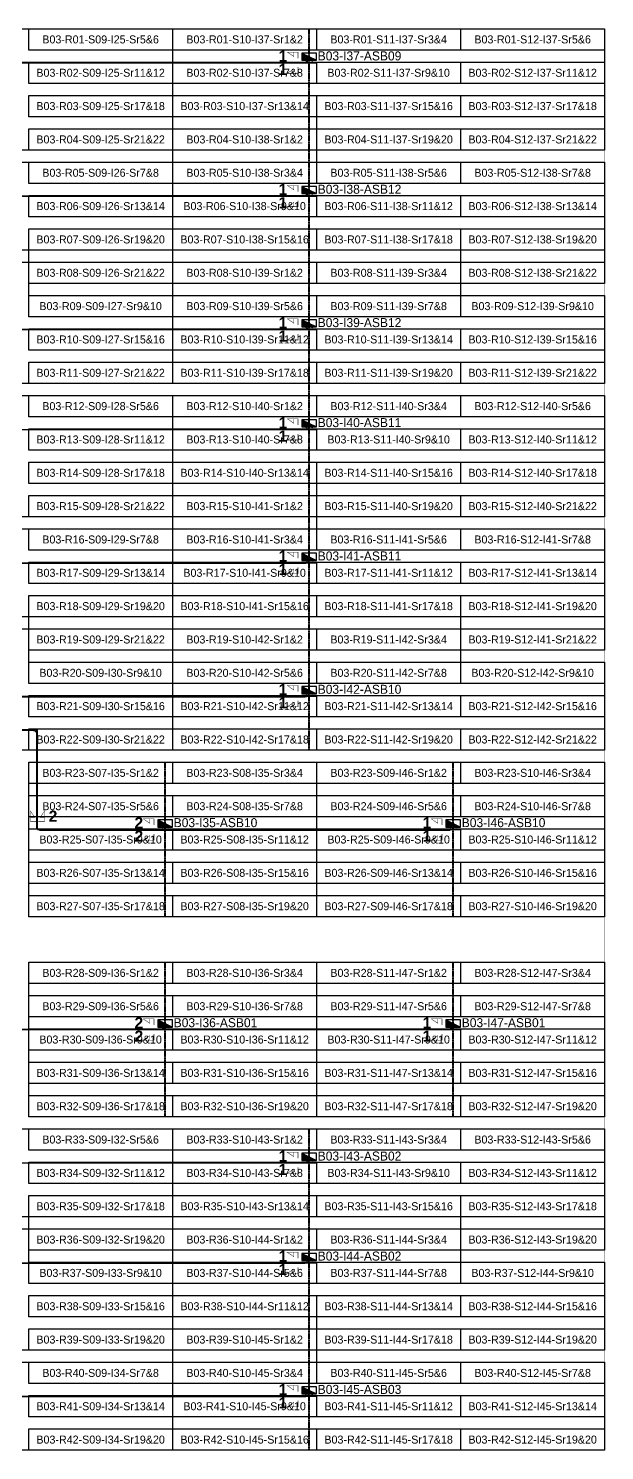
# Model space of a CAD drawing. Header units: metres. Extents: x 530404 to 530792, y 2675352 to 2675672.
# Drawn here: x 530662.6 to 530792.2, y 2675351.7 to 2675671.7 of the extents above; entities that cross this region are included whole.
import ezdxf
from ezdxf.enums import TextEntityAlignment as Align

# ---------------------------------------------------------------- set-up
doc = ezdxf.new("R2010")
doc.units = ezdxf.units.M
doc.linetypes.add('CENTER', pattern=[2, 1.25, -0.25, 0.25, -0.25])
doc.layers.add('Boundary-12.5 MW Block', color=6, linetype='Continuous', lineweight=9)
doc.layers.add('PILE', color=1, linetype='Continuous', lineweight=15)
for name, color, linetype in [('DC Trench BL-03', 40, 'Continuous'), ('E-Inverter Grouping', 2, 'Continuous'), ('Inverter Block-03', 7, 'Continuous'), ('LT Cable(AG) INV to LT Panel BL-03', 2, 'Continuous'), ('Messenger Wire Block-03 (Master Path)', 30, 'Continuous'), ('Messenger Wire Block-03 (MW Path)', 191, 'Continuous'), ('MMS Table Block-03', 8, 'Continuous'), ('Plan Line - DC BL-03', 40, 'Continuous'), ('Section Marking BL-03', 2, 'Continuous')]:
    doc.layers.add(name, color=color, linetype=linetype)
doc.styles.add('BoldTextStyle', font='arialbd.ttf')
doc.styles.get("Standard").update_dxf_attribs({"font": 'Adani Regular.ttf'})

# ---------------------------------------------------------------- blocks, each defined once
blk = doc.blocks.new('MMS Table (32.292 x 4.788)')
at = {"color": 0}
blk.add_lwpolyline([(0, -0.002), (0, 4.786), (32.292, 4.786), (32.292, -0.002)], close=True, dxfattribs=at)
at = {"color": 7}
blk.add_attdef('ID1', text='', height=1.8, dxfattribs=at).set_placement((16.146, 2.392), align=Align.MIDDLE_CENTER)
blk = doc.blocks.new('Inverter Block')
h = blk.add_hatch(color=0)
h.dxf.hatch_style = 1
h.paths.add_polyline_path([(-1.46, 2.27), (-1.46, 0.85), (1.46, 0.85)])
at = {"color": 0}
blk.add_lwpolyline([(1.46, 2.27), (-1.46, 2.27), (-1.46, 0.85), (1.46, 0.85)], close=True, dxfattribs=at)
blk.add_lwpolyline([(-1.46, 2.27), (1.46, 0.85)], dxfattribs=at)
at = {"layer": 'PILE'}
for centre in [(-0.61, 0.85), (0.61, 0.85)]:
    blk.add_circle(centre, 0.156, dxfattribs=at)
at = {"color": 7}
blk.add_attdef('ID', (-1.46, 3.01), '', height=1.8, dxfattribs=at)

msp = doc.modelspace()

# ---------------------------------------------------------------- linework, layer by layer
at = {"layer": 'Boundary-12.5 MW Block', "const_width": 0.05}
msp.add_lwpolyline([(530403.53, 2675671.58), (530792.14, 2675671.58), (530792.14, 2675351.79), (530403.53, 2675351.79)], close=True, dxfattribs=at)
at = {"layer": 'DC Trench BL-03', "color": 40, "const_width": 0.15}
for points in [[(530725.86, 2675671.58), (530725.56, 2675671.58), (530725.56, 2675509.29), (530725.86, 2675509.29)], [(530693.47, 2675506.58), (530693.17, 2675506.58), (530693.17, 2675471.79), (530693.47, 2675471.79)], [(530758.25, 2675506.58), (530757.95, 2675506.58), (530757.95, 2675471.79), (530758.25, 2675471.79)], [(530693.47, 2675461.58), (530693.17, 2675461.58), (530693.17, 2675426.79), (530693.47, 2675426.79)], [(530758.25, 2675461.58), (530757.95, 2675461.58), (530757.95, 2675426.79), (530758.25, 2675426.79)], [(530725.86, 2675424.08), (530725.56, 2675424.08), (530725.56, 2675351.79), (530725.86, 2675351.79)]]:
    msp.add_lwpolyline(points, close=True, dxfattribs=at)
at = {"layer": 'E-Inverter Grouping'}
for points in [[(530694.96, 2675644.29), (530630.28, 2675644.29), (530630.28, 2675651.79), (530597.88, 2675651.79), (530597.88, 2675671.58), (530694.96, 2675671.58)], [(530792.14, 2675644.29), (530727.45, 2675644.29), (530727.45, 2675651.79), (530695.06, 2675651.79), (530695.06, 2675671.58), (530792.14, 2675671.58)], [(530694.96, 2675614.29), (530662.67, 2675614.29), (530662.67, 2675621.79), (530597.88, 2675621.79), (530597.88, 2675649.08), (530630.18, 2675649.08), (530630.18, 2675641.58), (530694.96, 2675641.58)], [(530792.14, 2675614.29), (530759.84, 2675614.29), (530759.84, 2675621.79), (530695.06, 2675621.79), (530695.06, 2675649.08), (530727.35, 2675649.08), (530727.35, 2675641.58), (530792.14, 2675641.58)], [(530662.57, 2675611.58), (530694.96, 2675611.58), (530694.96, 2675591.79), (530597.88, 2675591.79), (530597.88, 2675619.08), (530662.57, 2675619.08)], [(530759.74, 2675611.58), (530792.14, 2675611.58), (530792.14, 2675591.79), (530695.06, 2675591.79), (530695.06, 2675619.08), (530759.74, 2675619.08)], [(530694.96, 2675561.79), (530630.28, 2675561.79), (530630.28, 2675569.29), (530597.88, 2675569.29), (530597.88, 2675589.08), (530694.96, 2675589.08)], [(530792.14, 2675561.79), (530727.45, 2675561.79), (530727.45, 2675569.29), (530695.06, 2675569.29), (530695.06, 2675589.08), (530792.14, 2675589.08)], [(530694.96, 2675531.79), (530662.67, 2675531.79), (530662.67, 2675539.29), (530597.88, 2675539.29), (530597.88, 2675566.58), (530630.18, 2675566.58), (530630.18, 2675559.08), (530694.96, 2675559.08)], [(530792.14, 2675531.79), (530759.84, 2675531.79), (530759.84, 2675539.29), (530695.06, 2675539.29), (530695.06, 2675566.58), (530727.35, 2675566.58), (530727.35, 2675559.08), (530792.14, 2675559.08)], [(530662.57, 2675529.08), (530694.96, 2675529.08), (530694.96, 2675509.29), (530597.88, 2675509.29), (530597.88, 2675536.58), (530662.57, 2675536.58)], [(530759.74, 2675529.08), (530792.14, 2675529.08), (530792.14, 2675509.29), (530695.06, 2675509.29), (530695.06, 2675536.58), (530759.74, 2675536.58)]]:
    msp.add_lwpolyline(points, close=True, dxfattribs=at)
at = {"layer": 'E-Inverter Grouping', "color": 3}
for points in [[(530727.35, 2675471.79), (530662.67, 2675471.79), (530662.67, 2675506.58), (530727.35, 2675506.58)], [(530792.14, 2675471.79), (530727.45, 2675471.79), (530727.45, 2675506.58), (530792.14, 2675506.58)], [(530727.35, 2675426.79), (530662.67, 2675426.79), (530662.67, 2675461.58), (530727.35, 2675461.58)], [(530792.14, 2675426.79), (530727.45, 2675426.79), (530727.45, 2675461.58), (530792.14, 2675461.58)], [(530694.96, 2675396.79), (530662.67, 2675396.79), (530662.67, 2675404.29), (530597.88, 2675404.29), (530597.88, 2675424.08), (530694.96, 2675424.08)], [(530792.14, 2675396.79), (530759.84, 2675396.79), (530759.84, 2675404.29), (530695.06, 2675404.29), (530695.06, 2675424.08), (530792.14, 2675424.08)], [(530662.57, 2675394.08), (530694.96, 2675394.08), (530694.96, 2675374.29), (530630.28, 2675374.29), (530630.28, 2675381.79), (530597.88, 2675381.79), (530597.88, 2675401.58), (530662.57, 2675401.58)], [(530759.74, 2675394.08), (530792.14, 2675394.08), (530792.14, 2675374.29), (530727.45, 2675374.29), (530727.45, 2675381.79), (530695.06, 2675381.79), (530695.06, 2675401.58), (530759.74, 2675401.58)], [(530597.88, 2675379.08), (530630.18, 2675379.08), (530630.18, 2675371.58), (530694.96, 2675371.58), (530694.96, 2675351.79), (530597.88, 2675351.79)], [(530695.06, 2675379.08), (530727.35, 2675379.08), (530727.35, 2675371.58), (530792.14, 2675371.58), (530792.14, 2675351.79), (530695.06, 2675351.79)]]:
    msp.add_lwpolyline(points, close=True, dxfattribs=at)
at = {"layer": 'LT Cable(AG) INV to LT Panel BL-03'}
msp.add_lwpolyline([(530620.76, 2675494.22), (530621.27, 2675495.58, 0.090974), (530621.33, 2675495.9), (530621.33, 2675498.78, 0.214019), (530621.03, 2675499.45), (530614.31, 2675505.43, -0.214019), (530614.01, 2675506.1), (530614.01, 2675507.89, 0.011918), (530614.01, 2675507.93), (530613.97, 2675508.88, -0.011918), (530613.96, 2675508.93), (530613.96, 2675663.16, -0.414214), (530614.86, 2675664.06), (530724.81, 2675664.06, 0.414214), (530725.71, 2675664.96), (530725.71, 2675665.19)], format="xyb", dxfattribs=at)
at = {"layer": 'LT Cable(AG) INV to LT Panel BL-03', "color": 5}
for points in [[(530621.95, 2675494.74, -0.309777), (530621.38, 2675495.58), (530621.38, 2675498.8, 0.214019), (530621.08, 2675499.47), (530614.36, 2675505.45, -0.214019), (530614.06, 2675506.12), (530614.06, 2675507.89, 0.011918), (530614.06, 2675507.94), (530614.02, 2675508.89, -0.011918), (530614.01, 2675508.93), (530614.01, 2675633.11, -0.414214), (530614.91, 2675634.01), (530724.81, 2675634.01, 0.414214), (530725.71, 2675634.91), (530725.71, 2675635.19)], [(530621.95, 2675494.81, -0.293328), (530621.43, 2675495.63), (530621.43, 2675498.82, 0.214019), (530621.13, 2675499.5), (530614.41, 2675505.47, -0.214019), (530614.11, 2675506.15), (530614.11, 2675507.89, 0.011918), (530614.11, 2675507.94), (530614.07, 2675508.89, -0.011918), (530614.06, 2675508.93), (530614.06, 2675603.06, -0.414214), (530614.96, 2675603.96), (530724.81, 2675603.96, 0.414214), (530725.71, 2675604.86), (530725.71, 2675605.19)], [(530624.02, 2675494.78), (530622.38, 2675494.78, -0.414214), (530621.48, 2675495.68), (530621.48, 2675498.85, 0.214019), (530621.18, 2675499.52), (530614.46, 2675505.5, -0.214019), (530614.16, 2675506.17), (530614.16, 2675507.9, 0.011918), (530614.16, 2675507.94), (530614.12, 2675508.89, -0.011918), (530614.11, 2675508.93), (530614.11, 2675580.51, -0.414214), (530615.01, 2675581.41), (530724.81, 2675581.41, 0.414214), (530725.71, 2675582.31), (530725.71, 2675582.69)], [(530624.02, 2675494.83), (530622.43, 2675494.83, -0.414214), (530621.53, 2675495.73), (530621.53, 2675498.87, 0.214019), (530621.23, 2675499.54), (530614.51, 2675505.52, -0.214019), (530614.21, 2675506.19), (530614.21, 2675507.9, 0.011918), (530614.21, 2675507.94), (530614.17, 2675508.89, -0.011918), (530614.16, 2675508.93), (530614.16, 2675550.46, -0.414214), (530615.06, 2675551.36), (530724.81, 2675551.36, 0.414214), (530725.71, 2675552.26), (530725.71, 2675552.69)], [(530625.96, 2675494.88), (530622.48, 2675494.88, -0.414214), (530621.58, 2675495.78), (530621.58, 2675498.89, 0.214019), (530621.28, 2675499.56), (530614.56, 2675505.54, -0.214019), (530614.26, 2675506.21), (530614.26, 2675507.9, 0.011918), (530614.26, 2675507.94), (530614.22, 2675508.89, -0.011918), (530614.21, 2675508.93), (530614.21, 2675520.41, -0.414214), (530615.11, 2675521.31), (530724.81, 2675521.31, 0.414214), (530725.71, 2675522.21), (530725.71, 2675522.69)], [(530625.96, 2675494.91), (530622.5, 2675494.91, -0.414214), (530621.6, 2675495.81), (530621.6, 2675498.9, 0.214019), (530621.3, 2675499.57), (530614.59, 2675505.55, -0.214019), (530614.29, 2675506.22), (530614.29, 2675507.9, 0.011918), (530614.29, 2675507.94), (530614.24, 2675508.89, -0.011918), (530614.24, 2675508.93), (530614.24, 2675512.89, -0.414214), (530615.14, 2675513.79), (530663.57, 2675513.79, -0.414214), (530664.47, 2675512.89), (530664.47, 2675492.19, 0.414214), (530665.37, 2675491.29), (530692.42, 2675491.29, 0.414214), (530693.32, 2675492.19), (530693.32, 2675492.69)], [(530625.96, 2675494.93), (530622.53, 2675494.93, -0.414214), (530621.63, 2675495.83), (530621.63, 2675498.91, 0.214019), (530621.33, 2675499.59), (530614.61, 2675505.56, -0.214019), (530614.31, 2675506.24), (530614.31, 2675507.9, 0.011918), (530614.31, 2675507.94), (530614.27, 2675508.89, -0.011918), (530614.26, 2675508.93), (530614.26, 2675512.86, -0.414214), (530615.16, 2675513.76), (530663.55, 2675513.76, -0.414214), (530664.45, 2675512.86), (530664.45, 2675492.16, 0.414214), (530665.35, 2675491.26), (530757.2, 2675491.26, 0.414214), (530758.1, 2675492.16), (530758.1, 2675492.69)], [(530620.93, 2675492.19), (530619.19, 2675492.19, 0.078431), (530618.92, 2675492.15), (530618.18, 2675491.91, -0.078431), (530617.9, 2675491.86), (530614.79, 2675491.86, 0.414214), (530613.89, 2675490.96), (530613.89, 2675463.16, 0.027742), (530613.9, 2675463.06), (530614, 2675462.18, -0.027742), (530614, 2675462.08), (530614, 2675364.75, 0.414214), (530614.9, 2675363.85), (530724.81, 2675363.85, 0.414214), (530725.71, 2675364.75), (530725.71, 2675365.19)], [(530622.92, 2675492.14), (530619.2, 2675492.14, 0.078431), (530618.92, 2675492.1), (530618.18, 2675491.86, -0.078431), (530617.91, 2675491.81), (530614.84, 2675491.81, 0.414214), (530613.94, 2675490.91), (530613.94, 2675463.17, 0.027742), (530613.95, 2675463.07), (530614.05, 2675462.18, -0.027742), (530614.05, 2675462.08), (530614.05, 2675394.8, 0.414214), (530614.95, 2675393.9), (530724.81, 2675393.9, 0.414214), (530725.71, 2675394.8), (530725.71, 2675395.19)], [(530622.92, 2675492.09), (530619.21, 2675492.09, 0.078431), (530618.93, 2675492.05), (530618.19, 2675491.81, -0.078431), (530617.91, 2675491.76), (530614.89, 2675491.76, 0.414214), (530613.99, 2675490.86), (530613.99, 2675463.17, 0.027742), (530614, 2675463.07), (530614.1, 2675462.18, -0.027742), (530614.1, 2675462.08), (530614.1, 2675417.35, 0.414214), (530615, 2675416.45), (530724.81, 2675416.45, 0.414214), (530725.71, 2675417.35), (530725.71, 2675417.69)], [(530625.08, 2675492.04), (530619.22, 2675492.04, 0.078431), (530618.94, 2675492), (530618.2, 2675491.76, -0.078431), (530617.92, 2675491.71), (530614.94, 2675491.71, 0.414214), (530614.04, 2675490.81), (530614.04, 2675463.17, 0.027742), (530614.05, 2675463.07), (530614.15, 2675462.18, -0.027742), (530614.15, 2675462.08), (530614.15, 2675447.4, 0.414214), (530615.05, 2675446.5), (530757.2, 2675446.5, 0.414214), (530758.1, 2675447.4), (530758.1, 2675447.69)], [(530625.08, 2675492.01), (530619.22, 2675492.01, 0.078431), (530618.94, 2675491.97), (530618.2, 2675491.73, -0.078431), (530617.93, 2675491.69), (530614.97, 2675491.69, 0.414214), (530614.07, 2675490.79), (530614.07, 2675463.17, 0.027742), (530614.07, 2675463.07), (530614.17, 2675462.19, -0.027742), (530614.18, 2675462.09), (530614.18, 2675447.42, 0.414214), (530615.08, 2675446.52), (530692.42, 2675446.52, 0.414214), (530693.32, 2675447.42), (530693.32, 2675447.69)]]:
    msp.add_lwpolyline(points, format="xyb", dxfattribs=at)
at = {"layer": 'Messenger Wire Block-03 (Master Path)'}
for points in [[(530614.09, 2675663.94), (530727.35, 2675663.94)], [(530614.09, 2675633.94), (530727.35, 2675633.94)], [(530614.09, 2675603.94), (530727.35, 2675603.94)], [(530614.09, 2675581.44), (530727.35, 2675581.44)], [(530614.09, 2675551.44), (530727.35, 2675551.44)], [(530614.09, 2675521.44), (530727.35, 2675521.44)], [(530614.09, 2675513.94), (530664.62, 2675513.94)], [(530664.62, 2675491.44), (530664.62, 2675513.94)], [(530664.62, 2675491.44), (530759.74, 2675491.44)], [(530614.09, 2675446.44), (530759.74, 2675446.44)], [(530614.09, 2675416.44), (530727.35, 2675416.44)], [(530614.09, 2675393.94), (530727.35, 2675393.94)], [(530614.09, 2675363.94), (530727.35, 2675363.94)]]:
    msp.add_lwpolyline(points, dxfattribs=at)
at = {"layer": 'Messenger Wire Block-03 (MW Path)', "const_width": 0.1}
for points in [[(530614.09, 2675663.94), (530727.35, 2675663.94)], [(530614.09, 2675633.94), (530727.35, 2675633.94)], [(530614.09, 2675603.94), (530727.35, 2675603.94)], [(530614.09, 2675581.44), (530727.35, 2675581.44)], [(530614.09, 2675551.44), (530727.35, 2675551.44)], [(530614.09, 2675521.44), (530727.35, 2675521.44)], [(530614.09, 2675513.94), (530664.62, 2675513.94)], [(530664.37, 2675491.44), (530664.37, 2675513.94)], [(530664.62, 2675491.44), (530759.74, 2675491.44)], [(530614.09, 2675446.44), (530759.74, 2675446.44)], [(530614.09, 2675416.44), (530727.35, 2675416.44)], [(530614.09, 2675393.94), (530727.35, 2675393.94)], [(530614.09, 2675363.94), (530727.35, 2675363.94)]]:
    msp.add_lwpolyline(points, dxfattribs=at)
at = {"layer": 'Plan Line - DC BL-03', "color": 6, "linetype": 'CENTER'}
for points in [[(530725.71, 2675671.58), (530725.71, 2675509.29)], [(530693.32, 2675506.58), (530693.32, 2675471.79)], [(530758.1, 2675506.58), (530758.1, 2675471.79)], [(530693.32, 2675461.58), (530693.32, 2675426.79)], [(530758.1, 2675461.58), (530758.1, 2675426.79)], [(530725.71, 2675424.08), (530725.71, 2675351.79)]]:
    msp.add_lwpolyline(points, dxfattribs=at)
at = {"layer": 'Section Marking BL-03', "color": 94, "lineweight": 35, "true_color": 0x00a500, "const_width": 0.1}
for points in [[(530723.21, 2675664.94), (530723.21, 2675666.33), (530720.81, 2675666.33), (530722.29, 2675665.32), (530722.29, 2675666.33)], [(530723.21, 2675662.94), (530723.21, 2675661.55), (530720.81, 2675661.55), (530722.29, 2675662.56), (530722.29, 2675661.55)], [(530723.21, 2675634.94), (530723.21, 2675636.33), (530720.81, 2675636.33), (530722.29, 2675635.32), (530722.29, 2675636.33)], [(530723.21, 2675632.94), (530723.21, 2675631.55), (530720.81, 2675631.55), (530722.29, 2675632.56), (530722.29, 2675631.55)], [(530723.21, 2675604.94), (530723.21, 2675606.33), (530720.81, 2675606.33), (530722.29, 2675605.32), (530722.29, 2675606.33)], [(530723.21, 2675602.94), (530723.21, 2675601.55), (530720.81, 2675601.55), (530722.29, 2675602.56), (530722.29, 2675601.55)], [(530723.21, 2675582.44), (530723.21, 2675583.83), (530720.81, 2675583.83), (530722.29, 2675582.82), (530722.29, 2675583.83)], [(530723.21, 2675580.44), (530723.21, 2675579.05), (530720.81, 2675579.05), (530722.29, 2675580.06), (530722.29, 2675579.05)], [(530723.21, 2675552.44), (530723.21, 2675553.83), (530720.81, 2675553.83), (530722.29, 2675552.82), (530722.29, 2675553.83)], [(530723.21, 2675550.44), (530723.21, 2675549.05), (530720.81, 2675549.05), (530722.29, 2675550.06), (530722.29, 2675549.05)], [(530723.21, 2675522.44), (530723.21, 2675523.83), (530720.81, 2675523.83), (530722.29, 2675522.82), (530722.29, 2675523.83)], [(530723.21, 2675520.44), (530723.21, 2675519.05), (530720.81, 2675519.05), (530722.29, 2675520.06), (530722.29, 2675519.05)], [(530664.42, 2675493.19), (530663.03, 2675493.19), (530663.03, 2675495.59), (530664.04, 2675494.11), (530663.03, 2675494.11)], [(530664.82, 2675493.19), (530666.21, 2675493.19), (530666.21, 2675495.59), (530665.2, 2675494.11), (530666.21, 2675494.11)], [(530690.82, 2675492.44), (530690.82, 2675493.83), (530688.42, 2675493.83), (530689.9, 2675492.82), (530689.9, 2675493.83)], [(530755.6, 2675492.44), (530755.6, 2675493.83), (530753.2, 2675493.83), (530754.68, 2675492.82), (530754.68, 2675493.83)], [(530690.82, 2675490.44), (530690.82, 2675489.05), (530688.42, 2675489.05), (530689.9, 2675490.06), (530689.9, 2675489.05)], [(530755.6, 2675490.44), (530755.6, 2675489.05), (530753.2, 2675489.05), (530754.68, 2675490.06), (530754.68, 2675489.05)], [(530690.82, 2675447.44), (530690.82, 2675448.83), (530688.42, 2675448.83), (530689.9, 2675447.82), (530689.9, 2675448.83)], [(530755.6, 2675447.44), (530755.6, 2675448.83), (530753.2, 2675448.83), (530754.68, 2675447.82), (530754.68, 2675448.83)], [(530690.82, 2675445.44), (530690.82, 2675444.05), (530688.42, 2675444.05), (530689.9, 2675445.06), (530689.9, 2675444.05)], [(530755.6, 2675445.44), (530755.6, 2675444.05), (530753.2, 2675444.05), (530754.68, 2675445.06), (530754.68, 2675444.05)], [(530723.21, 2675417.44), (530723.21, 2675418.83), (530720.81, 2675418.83), (530722.29, 2675417.82), (530722.29, 2675418.83)], [(530723.21, 2675415.44), (530723.21, 2675414.05), (530720.81, 2675414.05), (530722.29, 2675415.06), (530722.29, 2675414.05)], [(530723.21, 2675394.94), (530723.21, 2675396.33), (530720.81, 2675396.33), (530722.29, 2675395.32), (530722.29, 2675396.33)], [(530723.21, 2675392.94), (530723.21, 2675391.55), (530720.81, 2675391.55), (530722.29, 2675392.56), (530722.29, 2675391.55)], [(530723.21, 2675364.94), (530723.21, 2675366.33), (530720.81, 2675366.33), (530722.29, 2675365.32), (530722.29, 2675366.33)], [(530723.21, 2675362.94), (530723.21, 2675361.55), (530720.81, 2675361.55), (530722.29, 2675362.56), (530722.29, 2675361.55)]]:
    msp.add_lwpolyline(points, dxfattribs=at)

# ---------------------------------------------------------------- block references
at = {"layer": 'Inverter Block-03'}
ref = msp.add_blockref('Inverter Block', (530725.71, 2675663.53), dxfattribs=dict(at, xscale=1.124999999976148, yscale=1.124999999976148, zscale=1.124999999976148))
ref.add_attrib('ID', 'B03-I37-ASB09', (530727.64, 2675664.46), dxfattribs={"layer": '0', "color": 7, "height": 2.025})
ref = msp.add_blockref('Inverter Block', (530725.71, 2675633.53), dxfattribs=dict(at, xscale=1.124999999976148, yscale=1.124999999976148, zscale=1.124999999976148))
ref.add_attrib('ID', 'B03-I38-ASB12', (530727.64, 2675634.46), dxfattribs={"layer": '0', "color": 7, "height": 2.025})
ref = msp.add_blockref('Inverter Block', (530725.71, 2675603.53), dxfattribs=dict(at, xscale=1.124999999976148, yscale=1.124999999976148, zscale=1.124999999976148))
ref.add_attrib('ID', 'B03-I39-ASB12', (530727.64, 2675604.46), dxfattribs={"layer": '0', "color": 7, "height": 2.025})
ref = msp.add_blockref('Inverter Block', (530725.71, 2675581.03), dxfattribs=dict(at, xscale=1.124999999976148, yscale=1.124999999976148, zscale=1.124999999976148))
ref.add_attrib('ID', 'B03-I40-ASB11', (530727.64, 2675581.96), dxfattribs={"layer": '0', "color": 7, "height": 2.025})
ref = msp.add_blockref('Inverter Block', (530725.71, 2675551.03), dxfattribs=dict(at, xscale=1.124999999976148, yscale=1.124999999976148, zscale=1.124999999976148))
ref.add_attrib('ID', 'B03-I41-ASB11', (530727.64, 2675551.96), dxfattribs={"layer": '0', "color": 7, "height": 2.025})
ref = msp.add_blockref('Inverter Block', (530725.71, 2675521.03), dxfattribs=dict(at, xscale=1.124999999976148, yscale=1.124999999976148, zscale=1.124999999976148))
ref.add_attrib('ID', 'B03-I42-ASB10', (530727.64, 2675521.96), dxfattribs={"layer": '0', "color": 7, "height": 2.025})
ref = msp.add_blockref('Inverter Block', (530693.32, 2675491.03), dxfattribs=dict(at, xscale=1.124999999976148, yscale=1.124999999976148, zscale=1.124999999976148))
ref.add_attrib('ID', 'B03-I35-ASB10', (530695.25, 2675491.96), dxfattribs={"layer": '0', "color": 7, "height": 2.025})
ref = msp.add_blockref('Inverter Block', (530758.1, 2675491.03), dxfattribs=dict(at, xscale=1.124999999976148, yscale=1.124999999976148, zscale=1.124999999976148))
ref.add_attrib('ID', 'B03-I46-ASB10', (530760.04, 2675491.96), dxfattribs={"layer": '0', "color": 7, "height": 2.025})
ref = msp.add_blockref('Inverter Block', (530693.32, 2675446.03), dxfattribs=dict(at, xscale=1.124999999976148, yscale=1.124999999976148, zscale=1.124999999976148))
ref.add_attrib('ID', 'B03-I36-ASB01', (530695.25, 2675446.96), dxfattribs={"layer": '0', "color": 7, "height": 2.025})
ref = msp.add_blockref('Inverter Block', (530758.1, 2675446.03), dxfattribs=dict(at, xscale=1.124999999976148, yscale=1.124999999976148, zscale=1.124999999976148))
ref.add_attrib('ID', 'B03-I47-ASB01', (530760.04, 2675446.96), dxfattribs={"layer": '0', "color": 7, "height": 2.025})
ref = msp.add_blockref('Inverter Block', (530725.71, 2675416.03), dxfattribs=dict(at, xscale=1.124999999976148, yscale=1.124999999976148, zscale=1.124999999976148))
ref.add_attrib('ID', 'B03-I43-ASB02', (530727.64, 2675416.96), dxfattribs={"layer": '0', "color": 7, "height": 2.025})
ref = msp.add_blockref('Inverter Block', (530725.71, 2675393.53), dxfattribs=dict(at, xscale=1.124999999976148, yscale=1.124999999976148, zscale=1.124999999976148))
ref.add_attrib('ID', 'B03-I44-ASB02', (530727.64, 2675394.46), dxfattribs={"layer": '0', "color": 7, "height": 2.025})
ref = msp.add_blockref('Inverter Block', (530725.71, 2675363.53), dxfattribs=dict(at, xscale=1.124999999976148, yscale=1.124999999976148, zscale=1.124999999976148))
ref.add_attrib('ID', 'B03-I45-ASB03', (530727.64, 2675364.46), dxfattribs={"layer": '0', "color": 7, "height": 2.025})
at = {"layer": 'MMS Table Block-03'}
for p, values in [((530662.67, 2675666.79), {'ID1': 'B03-R01-S09-I25-Sr5&6'}), ((530695.06, 2675666.79), {'ID1': 'B03-R01-S10-I37-Sr1&2'}), ((530727.45, 2675666.79), {'ID1': 'B03-R01-S11-I37-Sr3&4'}), ((530759.84, 2675666.79), {'ID1': 'B03-R01-S12-I37-Sr5&6'}), ((530662.67, 2675659.29), {'ID1': 'B03-R02-S09-I25-Sr11&12'}), ((530695.06, 2675659.29), {'ID1': 'B03-R02-S10-I37-Sr7&8'}), ((530727.45, 2675659.29), {'ID1': 'B03-R02-S11-I37-Sr9&10'}), ((530759.84, 2675659.29), {'ID1': 'B03-R02-S12-I37-Sr11&12'}), ((530662.67, 2675651.79), {'ID1': 'B03-R03-S09-I25-Sr17&18'}), ((530695.06, 2675651.79), {'ID1': 'B03-R03-S10-I37-Sr13&14'}), ((530727.45, 2675651.79), {'ID1': 'B03-R03-S11-I37-Sr15&16'}), ((530759.84, 2675651.79), {'ID1': 'B03-R03-S12-I37-Sr17&18'}), ((530662.67, 2675644.29), {'ID1': 'B03-R04-S09-I25-Sr21&22'}), ((530695.06, 2675644.29), {'ID1': 'B03-R04-S10-I38-Sr1&2'}), ((530727.45, 2675644.29), {'ID1': 'B03-R04-S11-I37-Sr19&20'}), ((530759.84, 2675644.29), {'ID1': 'B03-R04-S12-I37-Sr21&22'}), ((530662.67, 2675636.79), {'ID1': 'B03-R05-S09-I26-Sr7&8'}), ((530695.06, 2675636.79), {'ID1': 'B03-R05-S10-I38-Sr3&4'}), ((530727.45, 2675636.79), {'ID1': 'B03-R05-S11-I38-Sr5&6'}), ((530759.84, 2675636.79), {'ID1': 'B03-R05-S12-I38-Sr7&8'}), ((530662.67, 2675629.29), {'ID1': 'B03-R06-S09-I26-Sr13&14'}), ((530695.06, 2675629.29), {'ID1': 'B03-R06-S10-I38-Sr9&10'}), ((530727.45, 2675629.29), {'ID1': 'B03-R06-S11-I38-Sr11&12'}), ((530759.84, 2675629.29), {'ID1': 'B03-R06-S12-I38-Sr13&14'}), ((530662.67, 2675621.79), {'ID1': 'B03-R07-S09-I26-Sr19&20'}), ((530695.06, 2675621.79), {'ID1': 'B03-R07-S10-I38-Sr15&16'}), ((530727.45, 2675621.79), {'ID1': 'B03-R07-S11-I38-Sr17&18'}), ((530759.84, 2675621.79), {'ID1': 'B03-R07-S12-I38-Sr19&20'}), ((530662.67, 2675614.29), {'ID1': 'B03-R08-S09-I26-Sr21&22'}), ((530695.06, 2675614.29), {'ID1': 'B03-R08-S10-I39-Sr1&2'}), ((530727.45, 2675614.29), {'ID1': 'B03-R08-S11-I39-Sr3&4'}), ((530759.84, 2675614.29), {'ID1': 'B03-R08-S12-I38-Sr21&22'}), ((530662.67, 2675606.79), {'ID1': 'B03-R09-S09-I27-Sr9&10'}), ((530695.06, 2675606.79), {'ID1': 'B03-R09-S10-I39-Sr5&6'}), ((530727.45, 2675606.79), {'ID1': 'B03-R09-S11-I39-Sr7&8'}), ((530759.84, 2675606.79), {'ID1': 'B03-R09-S12-I39-Sr9&10'}), ((530662.67, 2675599.29), {'ID1': 'B03-R10-S09-I27-Sr15&16'}), ((530695.06, 2675599.29), {'ID1': 'B03-R10-S10-I39-Sr11&12'}), ((530727.45, 2675599.29), {'ID1': 'B03-R10-S11-I39-Sr13&14'}), ((530759.84, 2675599.29), {'ID1': 'B03-R10-S12-I39-Sr15&16'}), ((530662.67, 2675591.79), {'ID1': 'B03-R11-S09-I27-Sr21&22'}), ((530695.06, 2675591.79), {'ID1': 'B03-R11-S10-I39-Sr17&18'}), ((530727.45, 2675591.79), {'ID1': 'B03-R11-S11-I39-Sr19&20'}), ((530759.84, 2675591.79), {'ID1': 'B03-R11-S12-I39-Sr21&22'}), ((530662.67, 2675584.29), {'ID1': 'B03-R12-S09-I28-Sr5&6'}), ((530695.06, 2675584.29), {'ID1': 'B03-R12-S10-I40-Sr1&2'}), ((530727.45, 2675584.29), {'ID1': 'B03-R12-S11-I40-Sr3&4'}), ((530759.84, 2675584.29), {'ID1': 'B03-R12-S12-I40-Sr5&6'}), ((530662.67, 2675576.79), {'ID1': 'B03-R13-S09-I28-Sr11&12'}), ((530695.06, 2675576.79), {'ID1': 'B03-R13-S10-I40-Sr7&8'}), ((530727.45, 2675576.79), {'ID1': 'B03-R13-S11-I40-Sr9&10'}), ((530759.84, 2675576.79), {'ID1': 'B03-R13-S12-I40-Sr11&12'}), ((530662.67, 2675569.29), {'ID1': 'B03-R14-S09-I28-Sr17&18'}), ((530695.06, 2675569.29), {'ID1': 'B03-R14-S10-I40-Sr13&14'}), ((530727.45, 2675569.29), {'ID1': 'B03-R14-S11-I40-Sr15&16'}), ((530759.84, 2675569.29), {'ID1': 'B03-R14-S12-I40-Sr17&18'}), ((530662.67, 2675561.79), {'ID1': 'B03-R15-S09-I28-Sr21&22'}), ((530695.06, 2675561.79), {'ID1': 'B03-R15-S10-I41-Sr1&2'}), ((530727.45, 2675561.79), {'ID1': 'B03-R15-S11-I40-Sr19&20'}), ((530759.84, 2675561.79), {'ID1': 'B03-R15-S12-I40-Sr21&22'}), ((530662.67, 2675554.29), {'ID1': 'B03-R16-S09-I29-Sr7&8'}), ((530695.06, 2675554.29), {'ID1': 'B03-R16-S10-I41-Sr3&4'}), ((530727.45, 2675554.29), {'ID1': 'B03-R16-S11-I41-Sr5&6'}), ((530759.84, 2675554.29), {'ID1': 'B03-R16-S12-I41-Sr7&8'}), ((530662.67, 2675546.79), {'ID1': 'B03-R17-S09-I29-Sr13&14'}), ((530695.06, 2675546.79), {'ID1': 'B03-R17-S10-I41-Sr9&10'}), ((530727.45, 2675546.79), {'ID1': 'B03-R17-S11-I41-Sr11&12'}), ((530759.84, 2675546.79), {'ID1': 'B03-R17-S12-I41-Sr13&14'}), ((530662.67, 2675539.29), {'ID1': 'B03-R18-S09-I29-Sr19&20'}), ((530695.06, 2675539.29), {'ID1': 'B03-R18-S10-I41-Sr15&16'}), ((530727.45, 2675539.29), {'ID1': 'B03-R18-S11-I41-Sr17&18'}), ((530759.84, 2675539.29), {'ID1': 'B03-R18-S12-I41-Sr19&20'}), ((530662.67, 2675531.79), {'ID1': 'B03-R19-S09-I29-Sr21&22'}), ((530695.06, 2675531.79), {'ID1': 'B03-R19-S10-I42-Sr1&2'}), ((530727.45, 2675531.79), {'ID1': 'B03-R19-S11-I42-Sr3&4'}), ((530759.84, 2675531.79), {'ID1': 'B03-R19-S12-I41-Sr21&22'}), ((530662.67, 2675524.29), {'ID1': 'B03-R20-S09-I30-Sr9&10'}), ((530695.06, 2675524.29), {'ID1': 'B03-R20-S10-I42-Sr5&6'}), ((530727.45, 2675524.29), {'ID1': 'B03-R20-S11-I42-Sr7&8'}), ((530759.84, 2675524.29), {'ID1': 'B03-R20-S12-I42-Sr9&10'}), ((530662.67, 2675516.79), {'ID1': 'B03-R21-S09-I30-Sr15&16'}), ((530695.06, 2675516.79), {'ID1': 'B03-R21-S10-I42-Sr11&12'}), ((530727.45, 2675516.79), {'ID1': 'B03-R21-S11-I42-Sr13&14'}), ((530759.84, 2675516.79), {'ID1': 'B03-R21-S12-I42-Sr15&16'}), ((530662.67, 2675509.29), {'ID1': 'B03-R22-S09-I30-Sr21&22'}), ((530695.06, 2675509.29), {'ID1': 'B03-R22-S10-I42-Sr17&18'}), ((530727.45, 2675509.29), {'ID1': 'B03-R22-S11-I42-Sr19&20'}), ((530759.84, 2675509.29), {'ID1': 'B03-R22-S12-I42-Sr21&22'}), ((530662.67, 2675501.79), {'ID1': 'B03-R23-S07-I35-Sr1&2'}), ((530695.06, 2675501.79), {'ID1': 'B03-R23-S08-I35-Sr3&4'}), ((530727.45, 2675501.79), {'ID1': 'B03-R23-S09-I46-Sr1&2'}), ((530759.84, 2675501.79), {'ID1': 'B03-R23-S10-I46-Sr3&4'}), ((530662.67, 2675494.29), {'ID1': 'B03-R24-S07-I35-Sr5&6'}), ((530695.06, 2675494.29), {'ID1': 'B03-R24-S08-I35-Sr7&8'}), ((530727.45, 2675494.29), {'ID1': 'B03-R24-S09-I46-Sr5&6'}), ((530759.84, 2675494.29), {'ID1': 'B03-R24-S10-I46-Sr7&8'}), ((530662.67, 2675486.79), {'ID1': 'B03-R25-S07-I35-Sr9&10'}), ((530695.06, 2675486.79), {'ID1': 'B03-R25-S08-I35-Sr11&12'}), ((530727.45, 2675486.79), {'ID1': 'B03-R25-S09-I46-Sr9&10'}), ((530759.84, 2675486.79), {'ID1': 'B03-R25-S10-I46-Sr11&12'}), ((530662.67, 2675479.29), {'ID1': 'B03-R26-S07-I35-Sr13&14'}), ((530695.06, 2675479.29), {'ID1': 'B03-R26-S08-I35-Sr15&16'}), ((530727.45, 2675479.29), {'ID1': 'B03-R26-S09-I46-Sr13&14'}), ((530759.84, 2675479.29), {'ID1': 'B03-R26-S10-I46-Sr15&16'}), ((530662.67, 2675471.79), {'ID1': 'B03-R27-S07-I35-Sr17&18'}), ((530695.06, 2675471.79), {'ID1': 'B03-R27-S08-I35-Sr19&20'}), ((530727.45, 2675471.79), {'ID1': 'B03-R27-S09-I46-Sr17&18'}), ((530759.84, 2675471.79), {'ID1': 'B03-R27-S10-I46-Sr19&20'}), ((530662.67, 2675456.79), {'ID1': 'B03-R28-S09-I36-Sr1&2'}), ((530695.06, 2675456.79), {'ID1': 'B03-R28-S10-I36-Sr3&4'}), ((530727.45, 2675456.79), {'ID1': 'B03-R28-S11-I47-Sr1&2'}), ((530759.84, 2675456.79), {'ID1': 'B03-R28-S12-I47-Sr3&4'}), ((530662.67, 2675449.29), {'ID1': 'B03-R29-S09-I36-Sr5&6'}), ((530695.06, 2675449.29), {'ID1': 'B03-R29-S10-I36-Sr7&8'}), ((530727.45, 2675449.29), {'ID1': 'B03-R29-S11-I47-Sr5&6'}), ((530759.84, 2675449.29), {'ID1': 'B03-R29-S12-I47-Sr7&8'}), ((530662.67, 2675441.79), {'ID1': 'B03-R30-S09-I36-Sr9&10'}), ((530695.06, 2675441.79), {'ID1': 'B03-R30-S10-I36-Sr11&12'}), ((530727.45, 2675441.79), {'ID1': 'B03-R30-S11-I47-Sr9&10'}), ((530759.84, 2675441.79), {'ID1': 'B03-R30-S12-I47-Sr11&12'}), ((530662.67, 2675434.29), {'ID1': 'B03-R31-S09-I36-Sr13&14'}), ((530695.06, 2675434.29), {'ID1': 'B03-R31-S10-I36-Sr15&16'}), ((530727.45, 2675434.29), {'ID1': 'B03-R31-S11-I47-Sr13&14'}), ((530759.84, 2675434.29), {'ID1': 'B03-R31-S12-I47-Sr15&16'}), ((530662.67, 2675426.79), {'ID1': 'B03-R32-S09-I36-Sr17&18'}), ((530695.06, 2675426.79), {'ID1': 'B03-R32-S10-I36-Sr19&20'}), ((530727.45, 2675426.79), {'ID1': 'B03-R32-S11-I47-Sr17&18'}), ((530759.84, 2675426.79), {'ID1': 'B03-R32-S12-I47-Sr19&20'}), ((530662.67, 2675419.29), {'ID1': 'B03-R33-S09-I32-Sr5&6'}), ((530695.06, 2675419.29), {'ID1': 'B03-R33-S10-I43-Sr1&2'}), ((530727.45, 2675419.29), {'ID1': 'B03-R33-S11-I43-Sr3&4'}), ((530759.84, 2675419.29), {'ID1': 'B03-R33-S12-I43-Sr5&6'}), ((530662.67, 2675411.79), {'ID1': 'B03-R34-S09-I32-Sr11&12'}), ((530695.06, 2675411.79), {'ID1': 'B03-R34-S10-I43-Sr7&8'}), ((530727.45, 2675411.79), {'ID1': 'B03-R34-S11-I43-Sr9&10'}), ((530759.84, 2675411.79), {'ID1': 'B03-R34-S12-I43-Sr11&12'}), ((530662.67, 2675404.29), {'ID1': 'B03-R35-S09-I32-Sr17&18'}), ((530695.06, 2675404.29), {'ID1': 'B03-R35-S10-I43-Sr13&14'}), ((530727.45, 2675404.29), {'ID1': 'B03-R35-S11-I43-Sr15&16'}), ((530759.84, 2675404.29), {'ID1': 'B03-R35-S12-I43-Sr17&18'}), ((530662.67, 2675396.79), {'ID1': 'B03-R36-S09-I32-Sr19&20'}), ((530695.06, 2675396.79), {'ID1': 'B03-R36-S10-I44-Sr1&2'}), ((530727.45, 2675396.79), {'ID1': 'B03-R36-S11-I44-Sr3&4'}), ((530759.84, 2675396.79), {'ID1': 'B03-R36-S12-I43-Sr19&20'}), ((530662.67, 2675389.29), {'ID1': 'B03-R37-S09-I33-Sr9&10'}), ((530695.06, 2675389.29), {'ID1': 'B03-R37-S10-I44-Sr5&6'}), ((530727.45, 2675389.29), {'ID1': 'B03-R37-S11-I44-Sr7&8'}), ((530759.84, 2675389.29), {'ID1': 'B03-R37-S12-I44-Sr9&10'}), ((530662.67, 2675381.79), {'ID1': 'B03-R38-S09-I33-Sr15&16'}), ((530695.06, 2675381.79), {'ID1': 'B03-R38-S10-I44-Sr11&12'}), ((530727.45, 2675381.79), {'ID1': 'B03-R38-S11-I44-Sr13&14'}), ((530759.84, 2675381.79), {'ID1': 'B03-R38-S12-I44-Sr15&16'}), ((530662.67, 2675374.29), {'ID1': 'B03-R39-S09-I33-Sr19&20'}), ((530695.06, 2675374.29), {'ID1': 'B03-R39-S10-I45-Sr1&2'}), ((530727.45, 2675374.29), {'ID1': 'B03-R39-S11-I44-Sr17&18'}), ((530759.84, 2675374.29), {'ID1': 'B03-R39-S12-I44-Sr19&20'}), ((530662.67, 2675366.79), {'ID1': 'B03-R40-S09-I34-Sr7&8'}), ((530695.06, 2675366.79), {'ID1': 'B03-R40-S10-I45-Sr3&4'}), ((530727.45, 2675366.79), {'ID1': 'B03-R40-S11-I45-Sr5&6'}), ((530759.84, 2675366.79), {'ID1': 'B03-R40-S12-I45-Sr7&8'}), ((530662.67, 2675359.29), {'ID1': 'B03-R41-S09-I34-Sr13&14'}), ((530695.06, 2675359.29), {'ID1': 'B03-R41-S10-I45-Sr9&10'}), ((530727.45, 2675359.29), {'ID1': 'B03-R41-S11-I45-Sr11&12'}), ((530759.84, 2675359.29), {'ID1': 'B03-R41-S12-I45-Sr13&14'}), ((530662.67, 2675351.79), {'ID1': 'B03-R42-S09-I34-Sr19&20'}), ((530695.06, 2675351.79), {'ID1': 'B03-R42-S10-I45-Sr15&16'}), ((530727.45, 2675351.79), {'ID1': 'B03-R42-S11-I45-Sr17&18'}), ((530759.84, 2675351.79), {'ID1': 'B03-R42-S12-I45-Sr19&20'})]:
    msp.add_blockref('MMS Table (32.292 x 4.788)', p, dxfattribs=at).add_auto_attribs(values)

# ---------------------------------------------------------------- texts
at = {"layer": 'Section Marking BL-03', "color": 94, "true_color": 0x00a500, "style": 'BoldTextStyle'}
for s, p in [('1', (530719.81, 2675665.44)), ('1', (530719.81, 2675662.44)), ('1', (530719.81, 2675635.44)), ('1', (530719.81, 2675632.44)), ('1', (530719.81, 2675605.44)), ('1', (530719.81, 2675602.44)), ('1', (530719.81, 2675582.94)), ('1', (530719.81, 2675579.94)), ('1', (530719.81, 2675552.94)), ('1', (530719.81, 2675549.94)), ('1', (530719.81, 2675522.94)), ('1', (530719.81, 2675519.94)), ('2', (530668.12, 2675494.44)), ('2', (530687.42, 2675492.94)), ('1', (530752.2, 2675492.94)), ('2', (530687.42, 2675489.94)), ('1', (530752.2, 2675489.94)), ('2', (530687.42, 2675447.94)), ('1', (530752.2, 2675447.94)), ('2', (530687.42, 2675444.94)), ('1', (530752.2, 2675444.94)), ('1', (530719.81, 2675417.94)), ('1', (530719.81, 2675414.94)), ('1', (530719.81, 2675395.44)), ('1', (530719.81, 2675392.44)), ('1', (530719.81, 2675365.44)), ('1', (530719.81, 2675362.44))]:
    msp.add_text(s, height=2.5, dxfattribs=at).set_placement(p, align=Align.MIDDLE_CENTER)

doc.saveas('drawing.dxf')
